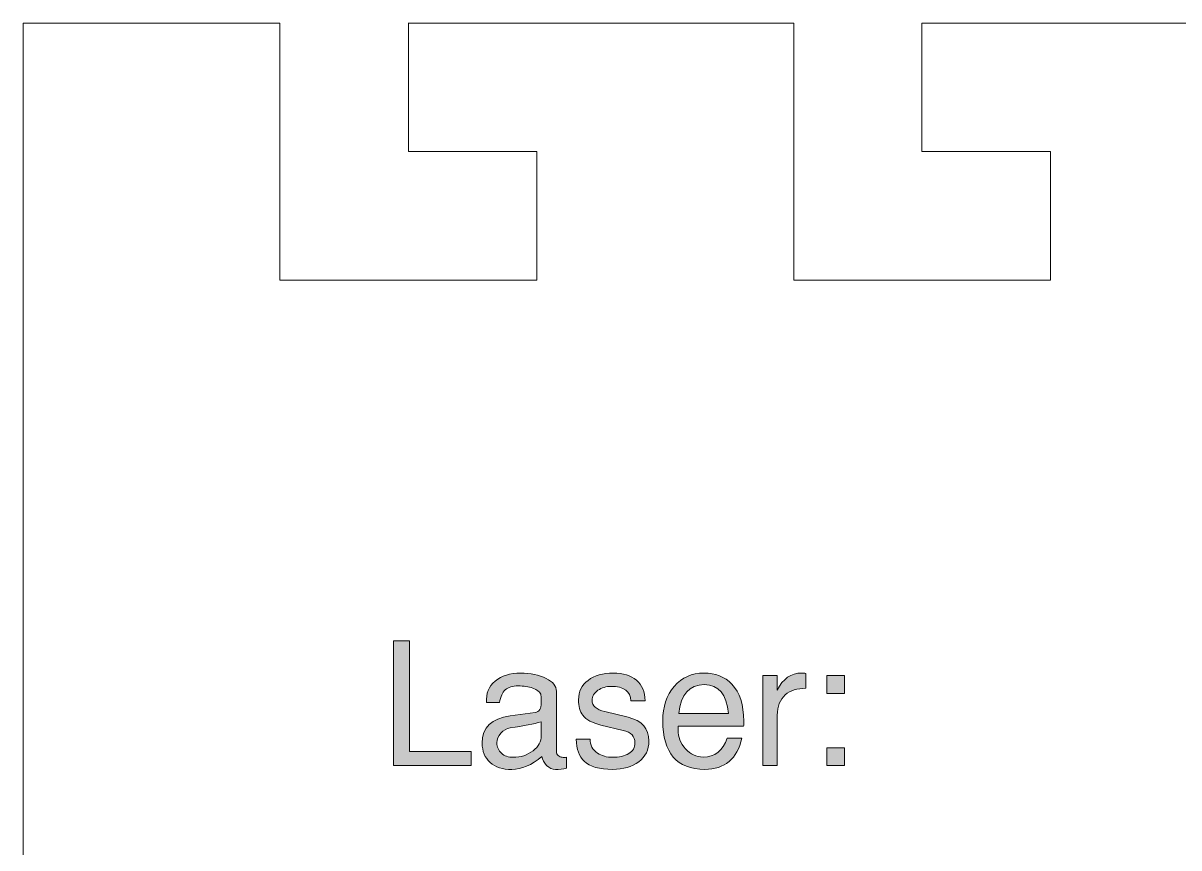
# Model space of a CAD drawing. Header units: inches. Extents: x 0.25 to 7.95, y -7.13 to -0.25.
# Drawn here: x 0.25 to 1.375, y -4.488 to -3.686 of the extents above; entities that cross this region are included whole.
import ezdxf

# ---------------------------------------------------------------- set-up
doc = ezdxf.new("R2010")
doc.units = ezdxf.units.IN
doc.header["$MEASUREMENT"] = 0
doc.layers.add('Layer 1', color=7, linetype='Continuous')

# ---------------------------------------------------------------- blocks, each defined once
blk = doc.blocks.new('block 13')
at = {"layer": 'Layer 1', "color": 7, "lineweight": 5, "true_color": 0xffffff}
for points in [[(0.7501, -3.6859), (0.625, -3.6859)], [(0.6251, -3.8109), (0.6251, -3.6859)], [(0.7501, -3.8109), (0.6251, -3.8109)], [(0.7501, -3.9359), (0.7501, -3.8109)]]:
    blk.add_lwpolyline(points, dxfattribs=at)
blk = doc.blocks.new('block 14')
at = {"layer": 'Layer 1', "color": 7, "lineweight": 5, "true_color": 0xffffff}
for points in [[(1.125, -3.8109), (1.125, -3.6859)], [(1.25, -3.6859), (1.125, -3.6859)], [(1.25, -3.8109), (1.125, -3.8109)], [(1.25, -3.9359), (1.25, -3.8109)]]:
    blk.add_lwpolyline(points, dxfattribs=at)
blk = doc.blocks.new('block 12')
at = {"layer": 'Layer 1', "color": 7, "lineweight": 5, "true_color": 0xffffff}
for points in [[(0.2501, -3.6859), (0.5001, -3.6859)], [(0.5001, -3.6859), (0.5001, -3.9359)], [(0.7501, -3.6859), (1.0001, -3.6859)], [(1.0001, -3.6859), (1.0001, -3.9359)], [(1.25, -3.6859), (1.5, -3.6859)], [(0.5001, -3.9359), (0.7501, -3.9359)], [(1.0001, -3.9359), (1.25, -3.9359)]]:
    blk.add_lwpolyline(points, dxfattribs=at)
at = {"layer": 'Layer 1'}
for name in ['block 13', 'block 14']:
    blk.add_blockref(name, (0, 0), dxfattribs=at)
blk = doc.blocks.new('block 18')
at = {"layer": 'Layer 1', "color": 7, "lineweight": 5, "true_color": 0xffffff}
blk.add_lwpolyline([(0.2501, -3.6859), (0.2501, -6.4801)], dxfattribs=at)
blk = doc.blocks.new('block 17')
at = {"layer": 'Layer 1'}
blk.add_blockref('block 18', (0, 0), dxfattribs=at)
blk = doc.blocks.new('block 11')
at = {"layer": 'Layer 1'}
for name in ['block 12', 'block 17']:
    blk.add_blockref(name, (0, 0), dxfattribs=at)
blk = doc.blocks.new('block 35')
at = {"layer": 'Layer 1', "true_color": 0xed1f24}
h = blk.add_hatch(color=240, dxfattribs=at)
h.dxf.hatch_style = 2
h.paths.add_polyline_path([(0.6861, -4.4082), (0.6106, -4.4082), (0.6106, -4.2867), (0.6262, -4.2867), (0.6262, -4.3944), (0.6861, -4.3944)])
h = blk.add_hatch(color=240, dxfattribs=at)
h.dxf.hatch_style = 2
edge = h.paths.add_edge_path()
edge.add_spline(control_points=[(0.7791, -4.4106), (0.7756, -4.4116), (0.772, -4.412), (0.7682, -4.412), (0.7652, -4.412), (0.7624, -4.4107), (0.7596, -4.408), (0.7569, -4.4052), (0.7554, -4.4024), (0.7551, -4.3994), (0.7449, -4.4078), (0.7352, -4.412), (0.7257, -4.412), (0.7169, -4.412), (0.7099, -4.4098), (0.7047, -4.4052), (0.6995, -4.4006), (0.6969, -4.3943), (0.6969, -4.3863), (0.6969, -4.3712), (0.7059, -4.3624), (0.724, -4.3599), (0.724, -4.3599), (0.7486, -4.3566), (0.7486, -4.3566), (0.7524, -4.356), (0.7544, -4.3529), (0.7544, -4.3471), (0.7544, -4.3422), (0.7542, -4.3393), (0.7539, -4.3386), (0.7529, -4.3362), (0.7503, -4.3343), (0.7462, -4.3329), (0.742, -4.3314), (0.7373, -4.3307), (0.732, -4.3307), (0.7264, -4.3307), (0.7222, -4.332), (0.7194, -4.3345), (0.7166, -4.337), (0.7147, -4.3411), (0.7138, -4.3469), (0.7138, -4.3469), (0.7012, -4.3469), (0.7012, -4.3469), (0.7004, -4.3382), (0.7032, -4.3313), (0.7096, -4.326), (0.7159, -4.3208), (0.7241, -4.3182), (0.7342, -4.3182), (0.744, -4.3182), (0.7523, -4.3199), (0.7591, -4.3234), (0.7658, -4.3268), (0.7692, -4.331), (0.7692, -4.3359), (0.7692, -4.3359), (0.7692, -4.395), (0.7692, -4.395), (0.7692, -4.3963), (0.7698, -4.3974), (0.771, -4.3984), (0.7721, -4.3994), (0.7734, -4.4), (0.7749, -4.4002), (0.776, -4.4003), (0.7774, -4.4003), (0.7791, -4.4002), (0.7791, -4.4002), (0.7791, -4.4106), (0.7791, -4.4106)], knot_values=[0, 0, 0, 0, 1, 1, 1, 2, 2, 2, 3, 3, 3, 4, 4, 4, 5, 5, 5, 6, 6, 6, 7, 7, 7, 8, 8, 8, 9, 9, 9, 10, 10, 10, 11, 11, 11, 12, 12, 12, 13, 13, 13, 14, 14, 14, 15, 15, 15, 16, 16, 16, 17, 17, 17, 18, 18, 18, 19, 19, 19, 20, 20, 20, 21, 21, 21, 22, 22, 22, 23, 23, 23, 24, 24, 24, 24], degree=3, periodic=1)
edge = h.paths.add_edge_path()
edge.add_spline(control_points=[(0.7544, -4.3793), (0.7544, -4.3793), (0.7542, -4.3657), (0.7542, -4.3657), (0.7475, -4.3676), (0.7375, -4.3696), (0.7241, -4.3716), (0.7206, -4.3722), (0.7175, -4.374), (0.715, -4.3768), (0.7125, -4.3796), (0.7112, -4.3827), (0.7112, -4.3861), (0.7112, -4.3902), (0.7127, -4.3935), (0.7157, -4.3962), (0.7186, -4.3989), (0.7224, -4.4002), (0.727, -4.4002), (0.7345, -4.4002), (0.741, -4.3981), (0.7464, -4.3938), (0.7518, -4.3896), (0.7545, -4.3847), (0.7544, -4.3793)], knot_values=[0, 0, 0, 0, 1, 1, 1, 2, 2, 2, 3, 3, 3, 4, 4, 4, 5, 5, 5, 6, 6, 6, 7, 7, 7, 8, 8, 8, 8], degree=3, periodic=1)
h = blk.add_hatch(color=240, dxfattribs=at)
h.dxf.hatch_style = 2
edge = h.paths.add_edge_path()
edge.add_spline(control_points=[(0.8592, -4.3842), (0.8592, -4.3928), (0.8559, -4.3995), (0.8493, -4.4045), (0.8427, -4.4094), (0.8343, -4.4119), (0.824, -4.4119), (0.811, -4.4119), (0.8018, -4.4093), (0.7962, -4.404), (0.7914, -4.3996), (0.7888, -4.3924), (0.7884, -4.3824), (0.7884, -4.3824), (0.8019, -4.3824), (0.8019, -4.3824), (0.8019, -4.3883), (0.8043, -4.3928), (0.8091, -4.396), (0.8132, -4.3988), (0.8181, -4.4002), (0.8239, -4.4002), (0.8302, -4.4002), (0.8354, -4.399), (0.8395, -4.3966), (0.8435, -4.3942), (0.8456, -4.3907), (0.8456, -4.386), (0.8456, -4.3798), (0.8418, -4.3758), (0.8342, -4.374), (0.8342, -4.374), (0.8124, -4.3688), (0.8124, -4.3688), (0.8042, -4.3668), (0.7983, -4.3636), (0.7949, -4.3592), (0.7921, -4.3555), (0.7907, -4.3505), (0.7907, -4.3442), (0.7907, -4.3363), (0.7938, -4.33), (0.8, -4.3253), (0.8061, -4.3206), (0.8143, -4.3182), (0.8246, -4.3182), (0.8341, -4.3182), (0.8416, -4.3205), (0.8471, -4.3251), (0.8525, -4.3297), (0.8553, -4.3364), (0.8556, -4.3452), (0.8556, -4.3452), (0.8417, -4.3452), (0.8417, -4.3452), (0.8414, -4.3359), (0.8349, -4.3312), (0.8222, -4.3312), (0.8176, -4.3312), (0.8133, -4.3325), (0.8095, -4.335), (0.8058, -4.3376), (0.8039, -4.3408), (0.8039, -4.3447), (0.8039, -4.35), (0.808, -4.3537), (0.8162, -4.3557), (0.8162, -4.3557), (0.8389, -4.3612), (0.8389, -4.3612), (0.8524, -4.3645), (0.8592, -4.3722), (0.8592, -4.3842)], knot_values=[0, 0, 0, 0, 1, 1, 1, 2, 2, 2, 3, 3, 3, 4, 4, 4, 5, 5, 5, 6, 6, 6, 7, 7, 7, 8, 8, 8, 9, 9, 9, 10, 10, 10, 11, 11, 11, 12, 12, 12, 13, 13, 13, 14, 14, 14, 15, 15, 15, 16, 16, 16, 17, 17, 17, 18, 18, 18, 19, 19, 19, 20, 20, 20, 21, 21, 21, 22, 22, 22, 23, 23, 23, 24, 24, 24, 24], degree=3, periodic=1)
h = blk.add_hatch(color=240, dxfattribs=at)
h.dxf.hatch_style = 2
edge = h.paths.add_edge_path()
edge.add_spline(control_points=[(0.9516, -4.3649), (0.9516, -4.367), (0.9515, -4.3687), (0.9514, -4.37), (0.9514, -4.37), (0.8877, -4.37), (0.8877, -4.37), (0.8876, -4.3708), (0.8876, -4.3719), (0.8876, -4.3734), (0.8876, -4.3804), (0.89, -4.3865), (0.8948, -4.3919), (0.8996, -4.3972), (0.9053, -4.3999), (0.912, -4.3999), (0.9235, -4.3999), (0.9313, -4.3938), (0.9354, -4.3815), (0.9354, -4.3815), (0.9497, -4.3815), (0.9497, -4.3815), (0.9451, -4.4018), (0.933, -4.4119), (0.9136, -4.4119), (0.8863, -4.4119), (0.8727, -4.3961), (0.8727, -4.3645), (0.8727, -4.351), (0.8764, -4.3399), (0.8839, -4.3312), (0.8913, -4.3225), (0.9009, -4.3182), (0.9126, -4.3182), (0.924, -4.3182), (0.9331, -4.3218), (0.9399, -4.3289), (0.9476, -4.337), (0.9514, -4.349), (0.9516, -4.3649)], knot_values=[0, 0, 0, 0, 1, 1, 1, 2, 2, 2, 3, 3, 3, 4, 4, 4, 5, 5, 5, 6, 6, 6, 7, 7, 7, 8, 8, 8, 9, 9, 9, 10, 10, 10, 11, 11, 11, 12, 12, 12, 13, 13, 13, 13], degree=3, periodic=1)
edge = h.paths.add_edge_path()
edge.add_spline(control_points=[(0.9367, -4.3577), (0.9349, -4.3389), (0.9271, -4.3295), (0.9131, -4.3295), (0.8986, -4.3295), (0.8903, -4.3389), (0.8882, -4.3577), (0.8882, -4.3577), (0.9367, -4.3577), (0.9367, -4.3577)], knot_values=[0, 0, 0, 0, 1, 1, 1, 2, 2, 2, 3, 3, 3, 3], degree=3, periodic=1)
h = blk.add_hatch(color=240, dxfattribs=at)
h.dxf.hatch_style = 2
edge = h.paths.add_edge_path()
edge.add_spline(control_points=[(1.0121, -4.333), (1.0035, -4.333), (0.9968, -4.3352), (0.9919, -4.3394), (0.9867, -4.344), (0.9841, -4.3507), (0.9841, -4.3592), (0.9841, -4.3592), (0.9841, -4.4082), (0.9841, -4.4082), (0.9841, -4.4082), (0.9701, -4.4082), (0.9701, -4.4082), (0.9701, -4.4082), (0.9701, -4.3207), (0.9701, -4.3207), (0.9701, -4.3207), (0.9841, -4.3207), (0.9841, -4.3207), (0.9841, -4.3207), (0.9841, -4.3347), (0.9841, -4.3347), (0.9896, -4.3237), (0.9976, -4.3182), (1.0081, -4.3182), (1.0089, -4.3182), (1.0103, -4.3183), (1.0121, -4.3185), (1.0121, -4.3185), (1.0121, -4.333), (1.0121, -4.333)], knot_values=[0, 0, 0, 0, 1, 1, 1, 2, 2, 2, 3, 3, 3, 4, 4, 4, 5, 5, 5, 6, 6, 6, 7, 7, 7, 8, 8, 8, 9, 9, 9, 10, 10, 10, 10], degree=3, periodic=1)
h = blk.add_hatch(color=240, dxfattribs=at)
h.dxf.hatch_style = 2
h.paths.add_polyline_path([(1.0497, -4.338), (1.0324, -4.338), (1.0324, -4.3207), (1.0497, -4.3207)])
h.paths.add_polyline_path([(1.0497, -4.4082), (1.0324, -4.4082), (1.0324, -4.3909), (1.0497, -4.3909)])
at = {"layer": 'Layer 1', "lineweight": 0}
for points in [[(0.6861, -4.4082), (0.6106, -4.4082), (0.6106, -4.2867), (0.6262, -4.2867), (0.6262, -4.3944), (0.6861, -4.3944), (0.6861, -4.4082)], [(1.0497, -4.338), (1.0324, -4.338), (1.0324, -4.3207), (1.0497, -4.3207), (1.0497, -4.338)], [(1.0497, -4.4082), (1.0324, -4.4082), (1.0324, -4.3909), (1.0497, -4.3909), (1.0497, -4.4082)]]:
    blk.add_lwpolyline(points, dxfattribs=at)
for points, knots in [([(0.7791, -4.4106), (0.7756, -4.4116), (0.772, -4.412), (0.7682, -4.412), (0.7652, -4.412), (0.7624, -4.4107), (0.7596, -4.408), (0.7569, -4.4052), (0.7554, -4.4024), (0.7551, -4.3994), (0.7449, -4.4078), (0.7352, -4.412), (0.7257, -4.412), (0.7169, -4.412), (0.7099, -4.4098), (0.7047, -4.4052), (0.6995, -4.4006), (0.6969, -4.3943), (0.6969, -4.3863), (0.6969, -4.3712), (0.7059, -4.3624), (0.724, -4.3599), (0.724, -4.3599), (0.7486, -4.3566), (0.7486, -4.3566), (0.7524, -4.356), (0.7544, -4.3529), (0.7544, -4.3471), (0.7544, -4.3422), (0.7542, -4.3393), (0.7539, -4.3386), (0.7529, -4.3362), (0.7503, -4.3343), (0.7462, -4.3329), (0.742, -4.3314), (0.7373, -4.3307), (0.732, -4.3307), (0.7264, -4.3307), (0.7222, -4.332), (0.7194, -4.3345), (0.7166, -4.337), (0.7147, -4.3411), (0.7138, -4.3469), (0.7138, -4.3469), (0.7012, -4.3469), (0.7012, -4.3469), (0.7004, -4.3382), (0.7032, -4.3313), (0.7096, -4.326), (0.7159, -4.3208), (0.7241, -4.3182), (0.7342, -4.3182), (0.744, -4.3182), (0.7523, -4.3199), (0.7591, -4.3234), (0.7658, -4.3268), (0.7692, -4.331), (0.7692, -4.3359), (0.7692, -4.3359), (0.7692, -4.395), (0.7692, -4.395), (0.7692, -4.3963), (0.7698, -4.3974), (0.771, -4.3984), (0.7721, -4.3994), (0.7734, -4.4), (0.7749, -4.4002), (0.776, -4.4003), (0.7774, -4.4003), (0.7791, -4.4002), (0.7791, -4.4002), (0.7791, -4.4106), (0.7791, -4.4106)], [0, 0, 0, 0, 1, 1, 1, 2, 2, 2, 3, 3, 3, 4, 4, 4, 5, 5, 5, 6, 6, 6, 7, 7, 7, 8, 8, 8, 9, 9, 9, 10, 10, 10, 11, 11, 11, 12, 12, 12, 13, 13, 13, 14, 14, 14, 15, 15, 15, 16, 16, 16, 17, 17, 17, 18, 18, 18, 19, 19, 19, 20, 20, 20, 21, 21, 21, 22, 22, 22, 23, 23, 23, 24, 24, 24, 24]), ([(0.8592, -4.3842), (0.8592, -4.3928), (0.8559, -4.3995), (0.8493, -4.4045), (0.8427, -4.4094), (0.8343, -4.4119), (0.824, -4.4119), (0.811, -4.4119), (0.8018, -4.4093), (0.7962, -4.404), (0.7914, -4.3996), (0.7888, -4.3924), (0.7884, -4.3824), (0.7884, -4.3824), (0.8019, -4.3824), (0.8019, -4.3824), (0.8019, -4.3883), (0.8043, -4.3928), (0.8091, -4.396), (0.8132, -4.3988), (0.8181, -4.4002), (0.8239, -4.4002), (0.8302, -4.4002), (0.8354, -4.399), (0.8395, -4.3966), (0.8435, -4.3942), (0.8456, -4.3907), (0.8456, -4.386), (0.8456, -4.3798), (0.8418, -4.3758), (0.8342, -4.374), (0.8342, -4.374), (0.8124, -4.3688), (0.8124, -4.3688), (0.8042, -4.3668), (0.7983, -4.3636), (0.7949, -4.3592), (0.7921, -4.3555), (0.7907, -4.3505), (0.7907, -4.3442), (0.7907, -4.3363), (0.7938, -4.33), (0.8, -4.3253), (0.8061, -4.3206), (0.8143, -4.3182), (0.8246, -4.3182), (0.8341, -4.3182), (0.8416, -4.3205), (0.8471, -4.3251), (0.8525, -4.3297), (0.8553, -4.3364), (0.8556, -4.3452), (0.8556, -4.3452), (0.8417, -4.3452), (0.8417, -4.3452), (0.8414, -4.3359), (0.8349, -4.3312), (0.8222, -4.3312), (0.8176, -4.3312), (0.8133, -4.3325), (0.8095, -4.335), (0.8058, -4.3376), (0.8039, -4.3408), (0.8039, -4.3447), (0.8039, -4.35), (0.808, -4.3537), (0.8162, -4.3557), (0.8162, -4.3557), (0.8389, -4.3612), (0.8389, -4.3612), (0.8524, -4.3645), (0.8592, -4.3722), (0.8592, -4.3842)], [0, 0, 0, 0, 1, 1, 1, 2, 2, 2, 3, 3, 3, 4, 4, 4, 5, 5, 5, 6, 6, 6, 7, 7, 7, 8, 8, 8, 9, 9, 9, 10, 10, 10, 11, 11, 11, 12, 12, 12, 13, 13, 13, 14, 14, 14, 15, 15, 15, 16, 16, 16, 17, 17, 17, 18, 18, 18, 19, 19, 19, 20, 20, 20, 21, 21, 21, 22, 22, 22, 23, 23, 23, 24, 24, 24, 24]), ([(0.9516, -4.3649), (0.9516, -4.367), (0.9515, -4.3687), (0.9514, -4.37), (0.9514, -4.37), (0.8877, -4.37), (0.8877, -4.37), (0.8876, -4.3708), (0.8876, -4.3719), (0.8876, -4.3734), (0.8876, -4.3804), (0.89, -4.3865), (0.8948, -4.3919), (0.8996, -4.3972), (0.9053, -4.3999), (0.912, -4.3999), (0.9235, -4.3999), (0.9313, -4.3938), (0.9354, -4.3815), (0.9354, -4.3815), (0.9497, -4.3815), (0.9497, -4.3815), (0.9451, -4.4018), (0.933, -4.4119), (0.9136, -4.4119), (0.8863, -4.4119), (0.8727, -4.3961), (0.8727, -4.3645), (0.8727, -4.351), (0.8764, -4.3399), (0.8839, -4.3312), (0.8913, -4.3225), (0.9009, -4.3182), (0.9126, -4.3182), (0.924, -4.3182), (0.9331, -4.3218), (0.9399, -4.3289), (0.9476, -4.337), (0.9514, -4.349), (0.9516, -4.3649)], [0, 0, 0, 0, 1, 1, 1, 2, 2, 2, 3, 3, 3, 4, 4, 4, 5, 5, 5, 6, 6, 6, 7, 7, 7, 8, 8, 8, 9, 9, 9, 10, 10, 10, 11, 11, 11, 12, 12, 12, 13, 13, 13, 13]), ([(1.0121, -4.333), (1.0035, -4.333), (0.9968, -4.3352), (0.9919, -4.3394), (0.9867, -4.344), (0.9841, -4.3507), (0.9841, -4.3592), (0.9841, -4.3592), (0.9841, -4.4082), (0.9841, -4.4082), (0.9841, -4.4082), (0.9701, -4.4082), (0.9701, -4.4082), (0.9701, -4.4082), (0.9701, -4.3207), (0.9701, -4.3207), (0.9701, -4.3207), (0.9841, -4.3207), (0.9841, -4.3207), (0.9841, -4.3207), (0.9841, -4.3347), (0.9841, -4.3347), (0.9896, -4.3237), (0.9976, -4.3182), (1.0081, -4.3182), (1.0089, -4.3182), (1.0103, -4.3183), (1.0121, -4.3185), (1.0121, -4.3185), (1.0121, -4.333), (1.0121, -4.333)], [0, 0, 0, 0, 1, 1, 1, 2, 2, 2, 3, 3, 3, 4, 4, 4, 5, 5, 5, 6, 6, 6, 7, 7, 7, 8, 8, 8, 9, 9, 9, 10, 10, 10, 10]), ([(0.9367, -4.3577), (0.9349, -4.3389), (0.9271, -4.3295), (0.9131, -4.3295), (0.8986, -4.3295), (0.8903, -4.3389), (0.8882, -4.3577), (0.8882, -4.3577), (0.9367, -4.3577), (0.9367, -4.3577)], [0, 0, 0, 0, 1, 1, 1, 2, 2, 2, 3, 3, 3, 3]), ([(0.7544, -4.3793), (0.7544, -4.3793), (0.7542, -4.3657), (0.7542, -4.3657), (0.7475, -4.3676), (0.7375, -4.3696), (0.7241, -4.3716), (0.7206, -4.3722), (0.7175, -4.374), (0.715, -4.3768), (0.7125, -4.3796), (0.7112, -4.3827), (0.7112, -4.3861), (0.7112, -4.3902), (0.7127, -4.3935), (0.7157, -4.3962), (0.7186, -4.3989), (0.7224, -4.4002), (0.727, -4.4002), (0.7345, -4.4002), (0.741, -4.3981), (0.7464, -4.3938), (0.7518, -4.3896), (0.7545, -4.3847), (0.7544, -4.3793)], [0, 0, 0, 0, 1, 1, 1, 2, 2, 2, 3, 3, 3, 4, 4, 4, 5, 5, 5, 6, 6, 6, 7, 7, 7, 8, 8, 8, 8])]:
    blk.add_open_spline(points, degree=3, knots=knots, dxfattribs=at)
blk = doc.blocks.new('block 30')
at = {"layer": 'Layer 1'}
blk.add_blockref('block 35', (0, 0), dxfattribs=at)

msp = doc.modelspace()

# ---------------------------------------------------------------- block references
at = {"layer": 'Layer 1'}
for name in ['block 11', 'block 30']:
    msp.add_blockref(name, (0, 0), dxfattribs=at)

doc.saveas('drawing.dxf')
